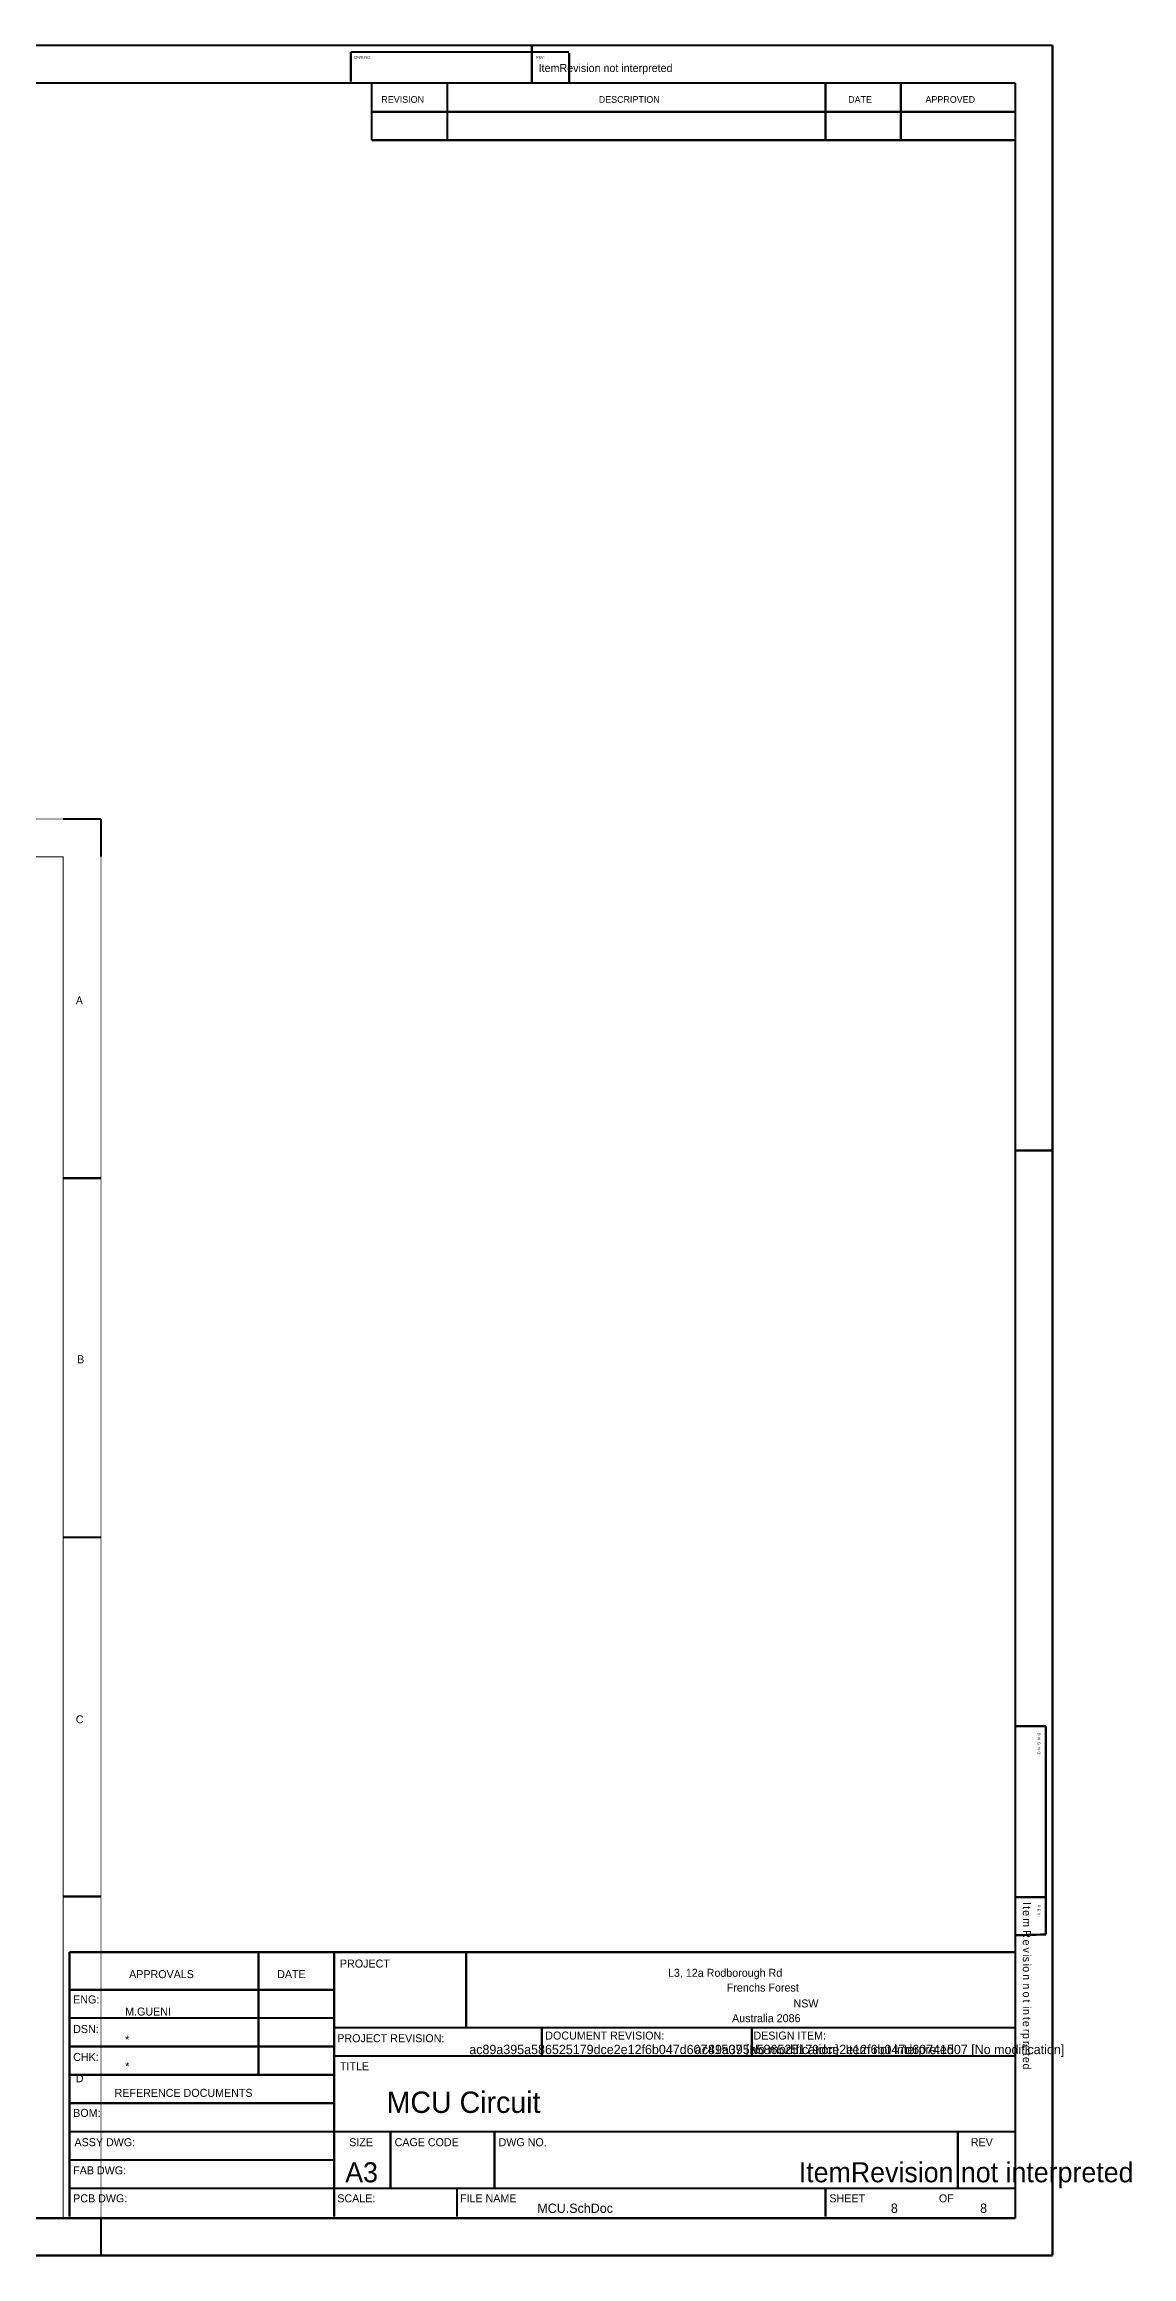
# Model space of a CAD drawing. Header units: inches. Extents: x 0 to 17, y 0 to 11.7.
# Drawn here: x 11.2 to 16.95, y -0.01 to 11.7 of the extents above; entities that cross this region are included whole.
import ezdxf

# ---------------------------------------------------------------- set-up
doc = ezdxf.new("R2010")
doc.units = ezdxf.units.IN
doc.header["$MEASUREMENT"] = 0
doc.layers.add('Sheet', color=255, linetype='Continuous')

msp = doc.modelspace()

# ---------------------------------------------------------------- linework, layer by layer
at = {"layer": 'Sheet'}
for points in [[(0.002, 11.693, 0.0118, 0.0118, 0), (16.532, 11.693, 0.0118, 0.0118, 0)], [(12.82, 11.658, 0.0118, 0.0118, 0), (13.975, 11.658, 0.0118, 0.0118, 0)], [(12.82, 11.658, 0.0118, 0.0118, 0), (12.82, 11.5, 0.0118, 0.0118, 0)], [(13.778, 11.693, 0.0118, 0.0118, 0), (13.778, 11.495, 0.0118, 0.0118, 0)], [(13.975, 11.653, 0.0118, 0.0118, 0), (13.975, 11.496, 0.0118, 0.0118, 0)], [(16.532, 11.693, 0.0118, 0.0118, 0), (16.532, 0.001, 0.0118, 0.0118, 0)], [(0.199, 11.494, 0.0118, 0.0118, 0), (16.335, 11.494, 0.0118, 0.0118, 0)], [(12.931, 11.492, 0.0118, 0.0118, 0), (12.931, 11.341, 0.0118, 0.0118, 0)], [(13.331, 11.492, 0.0118, 0.0118, 0), (13.331, 11.341, 0.0118, 0.0118, 0)], [(15.331, 11.492, 0.0118, 0.0118, 0), (15.331, 11.341, 0.0118, 0.0118, 0)], [(15.73, 11.492, 0.0118, 0.0118, 0), (15.73, 11.341, 0.0118, 0.0118, 0)], [(16.335, 11.494, 0.0118, 0.0118, 0), (16.335, 0.198, 0.0118, 0.0118, 0)], [(12.931, 11.392, 0.0118, 0.0118, 0), (12.931, 11.191, 0.0118, 0.0118, 0)], [(12.931, 11.341, 0.0118, 0.0118, 0), (16.33, 11.341, 0.0118, 0.0118, 0)], [(13.331, 11.341, 0.0118, 0.0118, 0), (13.331, 11.191, 0.0118, 0.0118, 0)], [(15.331, 11.341, 0.0118, 0.0118, 0), (15.331, 11.191, 0.0118, 0.0118, 0)], [(15.73, 11.341, 0.0118, 0.0118, 0), (15.73, 11.191, 0.0118, 0.0118, 0)], [(12.931, 11.191, 0.0118, 0.0118, 0), (16.33, 11.191, 0.0118, 0.0118, 0)], [(11.499, 7.6, 0.0118, 0.0118, 0), (11.299, 7.6, 0.0118, 0.0118, 0)], [(11.499, 7.6, 0.0118, 0.0118, 0), (11.499, 7.4, 0.0118, 0.0118, 0)], [(16.534, 5.846, 0.0118, 0.0118, 0), (16.335, 5.846, 0.0118, 0.0118, 0)], [(11.499, 5.7, 0.0118, 0.0118, 0), (11.299, 5.7, 0.0118, 0.0118, 0)], [(11.499, 3.8, 0.0118, 0.0118, 0), (11.299, 3.8, 0.0118, 0.0118, 0)], [(16.497, 2.801, 0.0118, 0.0118, 0), (16.34, 2.801, 0.0118, 0.0118, 0)], [(16.497, 2.801, 0.0118, 0.0118, 0), (16.497, 1.699, 0.0118, 0.0118, 0)], [(11.499, 1.9, 0.0118, 0.0118, 0), (11.299, 1.9, 0.0118, 0.0118, 0)], [(16.34, 1.896, 0.0118, 0.0118, 0), (16.497, 1.896, 0.0118, 0.0118, 0)], [(16.336, 1.695, 0.0118, 0.0118, 0), (16.497, 1.699, 0.0118, 0.0118, 0)], [(12.732, 1.606, 0.0118, 0.0118, 0), (11.332, 1.606, 0.0118, 0.0118, 0)], [(11.332, 1.606, 0.0118, 0.0118, 0), (11.332, 0.206, 0.0118, 0.0118, 0)], [(12.332, 1.606, 0.0118, 0.0118, 0), (12.332, 0.956, 0.0118, 0.0118, 0)], [(16.331, 1.606, 0.0118, 0.0118, 0), (12.732, 1.606, 0.0118, 0.0118, 0)], [(12.732, 1.206, 0.0118, 0.0118, 0), (12.732, 1.606, 0.0118, 0.0118, 0)], [(13.431, 1.606, 0.0118, 0.0118, 0), (13.431, 1.206, 0.0118, 0.0118, 0)], [(11.332, 1.406, 0.0118, 0.0118, 0), (12.732, 1.406, 0.0118, 0.0118, 0)], [(11.332, 1.257, 0.0118, 0.0118, 0), (12.732, 1.257, 0.0118, 0.0118, 0)], [(16.331, 1.206, 0.0118, 0.0118, 0), (12.732, 1.206, 0.0118, 0.0118, 0)], [(12.732, 0.656, 0.0118, 0.0118, 0), (12.732, 1.206, 0.0118, 0.0118, 0)], [(13.831, 1.206, 0.0118, 0.0118, 0), (13.831, 1.056, 0.0118, 0.0118, 0)], [(14.941, 1.206, 0.0118, 0.0118, 0), (14.941, 1.056, 0.0118, 0.0118, 0)], [(11.332, 1.106, 0.0118, 0.0118, 0), (12.732, 1.106, 0.0118, 0.0118, 0)], [(12.732, 1.056, 0.0118, 0.0118, 0), (16.331, 1.056, 0.0118, 0.0118, 0)], [(11.332, 0.956, 0.0118, 0.0118, 0), (12.732, 0.956, 0.0118, 0.0118, 0)], [(11.332, 0.806, 0.0118, 0.0118, 0), (12.732, 0.806, 0.0118, 0.0118, 0)], [(11.332, 0.656, 0.0118, 0.0118, 0), (12.732, 0.656, 0.0118, 0.0118, 0)], [(12.732, 0.656, 0.0118, 0.0118, 0), (12.732, 0.356, 0.0118, 0.0118, 0)], [(12.732, 0.656, 0.0118, 0.0118, 0), (16.331, 0.656, 0.0118, 0.0118, 0)], [(13.031, 0.656, 0.0118, 0.0118, 0), (13.031, 0.356, 0.0118, 0.0118, 0)], [(13.581, 0.656, 0.0118, 0.0118, 0), (13.581, 0.356, 0.0118, 0.0118, 0)], [(16.031, 0.656, 0.0118, 0.0118, 0), (16.031, 0.356, 0.0118, 0.0118, 0)], [(11.332, 0.506, 0.0118, 0.0118, 0), (12.732, 0.506, 0.0118, 0.0118, 0)], [(11.332, 0.356, 0.0118, 0.0118, 0), (12.732, 0.356, 0.0118, 0.0118, 0)], [(16.331, 0.356, 0.0118, 0.0118, 0), (12.732, 0.356, 0.0118, 0.0118, 0)], [(12.732, 0.356, 0.0118, 0.0118, 0), (12.732, 0.206, 0.0118, 0.0118, 0)], [(13.382, 0.356, 0.0118, 0.0118, 0), (13.382, 0.206, 0.0118, 0.0118, 0)], [(15.331, 0.356, 0.0118, 0.0118, 0), (15.331, 0.206, 0.0118, 0.0118, 0)], [(16.335, 0.198, 0.0118, 0.0118, 0), (0.199, 0.198, 0.0118, 0.0118, 0)], [(11.499, 0, 0.0118, 0.0118, 0), (11.499, 0.2, 0.0118, 0.0118, 0)], [(16.532, 0.001, 0.0118, 0.0118, 0), (0.002, 0.001, 0.0118, 0.0118, 0)]]:
    msp.add_lwpolyline(points, format="xyseb", dxfattribs=at)
for points in [[(0.001, 7.6, 0.0039, 0.0039, 0), (0.001, 0, 0.0039, 0.0039, 0), (11.499, 0, 0.0039, 0.0039, 0), (11.499, 7.6, 0.0039, 0.0039, 0), (0.001, 7.6, 0.0039, 0.0039, 0), (0.001, 7.6, 0.0039, 0.0039, 0)], [(0.202, 7.4, 0.0039, 0.0039, 0), (0.202, 0.2, 0.0039, 0.0039, 0), (11.299, 0.2, 0.0039, 0.0039, 0), (11.299, 7.4, 0.0039, 0.0039, 0), (0.202, 7.4, 0.0039, 0.0039, 0), (0.202, 7.4, 0.0039, 0.0039, 0)]]:
    msp.add_lwpolyline(points, format="xyseb", close=True, dxfattribs=at)

# ---------------------------------------------------------------- texts
for s, height, p in [('DWG NO:', 0.0141, (12.84, 11.622)), ('REV:', 0.0141, (13.8, 11.622)), ('ItemRevision not interpreted', 0.04234, (13.814, 11.552)), ('REVISION', 0.0353, (12.982, 11.389)), ('DESCRIPTION', 0.03528, (14.132, 11.389)), ('DATE', 0.0353, (15.451, 11.389)), ('APPROVED', 0.0353, (15.86, 11.389)), ('A', 0.0423, (11.366, 6.619)), ('B', 0.0423, (11.373, 4.721)), ('C', 0.0423, (11.366, 2.816)), ('PROJECT', 0.0423, (12.763, 1.524)), ('APPROVALS', 0.0423, (11.648, 1.468)), ('DATE', 0.0423, (12.431, 1.468)), ('L3, 12a Rodborough Rd', 0.04234, (14.498, 1.475)), ('Frenchs Forest', 0.04234, (14.809, 1.397)), ('ENG:', 0.0423, (11.352, 1.334)), ('M.GUENI', 0.0423, (11.627, 1.27)), ('NSW', 0.0423, (15.162, 1.313)), ('DSN:', 0.0423, (11.352, 1.178)), ('PROJECT REVISION:', 0.04234, (12.749, 1.129)), ('DOCUMENT REVISION:', 0.04234, (13.849, 1.143)), ('Australia 2086', 0.04234, (14.837, 1.235)), ('DESIGN ITEM:', 0.04234, (14.95, 1.143)), ('CHK:', 0.0423, (11.352, 1.03)), ('*', 0.0423, (11.627, 1.122)), ('ac89a395a586525179dce2e12f6b047d60741507 [No modification]', 0.0494, (13.447, 1.066)), ('ac89a395a586525179dce2e12f6b047d60741507 [No modification]', 0.0494, (14.64, 1.066)), ('Item not interpreted', 0.0494, (15.437, 1.066)), ('D', 0.0423, (11.366, 0.917)), ('*', 0.0423, (11.627, 0.981)), ('TITLE', 0.0423, (12.763, 0.981)), ('REFERENCE DOCUMENTS', 0.04234, (11.571, 0.84)), ('MCU Circuit', 0.11291, (13.01, 0.755)), ('BOM:', 0.0423, (11.352, 0.734)), ('ASSY DWG:', 0.0423, (11.359, 0.579)), ('SIZE', 0.0423, (12.812, 0.579)), ('CAGE CODE', 0.0423, (13.052, 0.579)), ('DWG NO.', 0.0423, (13.602, 0.579)), ('REV', 0.0423, (16.1, 0.579)), ('FAB DWG:', 0.0423, (11.352, 0.43)), ('A3', 0.1058, (12.791, 0.388)), ('ItemRevision not interpreted', 0.10585, (15.19, 0.388)), ('PCB DWG:', 0.0423, (11.352, 0.282)), ('SCALE:', 0.0423, (12.749, 0.282)), ('FILE NAME', 0.0423, (13.398, 0.282)), ('MCU.SchDoc', 0.0494, (13.807, 0.226)), ('SHEET', 0.0423, (15.352, 0.282)), ('8', 0.0494, (15.677, 0.226)), ('OF', 0.0423, (15.931, 0.282)), ('8', 0.0494, (16.149, 0.226))]:
    msp.add_text(s, height=height, dxfattribs=at).set_placement(p)
for s, height, p in [('D', 0.0141, (16.453, 2.766)), ('W', 0.0141, (16.453, 2.745)), ('G', 0.0141, (16.453, 2.717)), ('N', 0.0141, (16.453, 2.689)), ('O', 0.0141, (16.453, 2.667)), (':', 0.0141, (16.453, 2.653)), ('I', 0.0423, (16.375, 1.87)), ('t', 0.0423, (16.375, 1.849)), ('e', 0.0423, (16.375, 1.828)), ('m', 0.0423, (16.375, 1.785)), ('R', 0.0141, (16.453, 1.856)), ('E', 0.0141, (16.453, 1.835)), ('V', 0.0141, (16.453, 1.814)), (':', 0.0141, (16.453, 1.799)), ('R', 0.0423, (16.375, 1.722)), ('e', 0.0423, (16.375, 1.672)), ('v', 0.0423, (16.375, 1.63)), ('i', 0.0423, (16.375, 1.595)), ('s', 0.0423, (16.375, 1.581)), ('i', 0.0423, (16.375, 1.545)), ('o', 0.0423, (16.375, 1.531)), ('n', 0.0423, (16.375, 1.489)), ('n', 0.0423, (16.375, 1.44)), ('o', 0.0423, (16.375, 1.397)), ('t', 0.0423, (16.375, 1.355)), ('i', 0.0423, (16.375, 1.32)), ('n', 0.0423, (16.375, 1.305)), ('p', 0.0423, (16.375, 1.178)), ('t', 0.0423, (16.375, 1.263)), ('e', 0.0423, (16.375, 1.242)), ('r', 0.0423, (16.375, 1.2)), ('r', 0.0423, (16.375, 1.136)), ('e', 0.0423, (16.375, 1.115)), ('t', 0.0423, (16.375, 1.073)), ('e', 0.0423, (16.375, 1.051)), ('d', 0.0423, (16.375, 1.016))]:
    msp.add_text(s, height=height, rotation=270, dxfattribs=at).set_placement(p)

doc.saveas('drawing.dxf')
